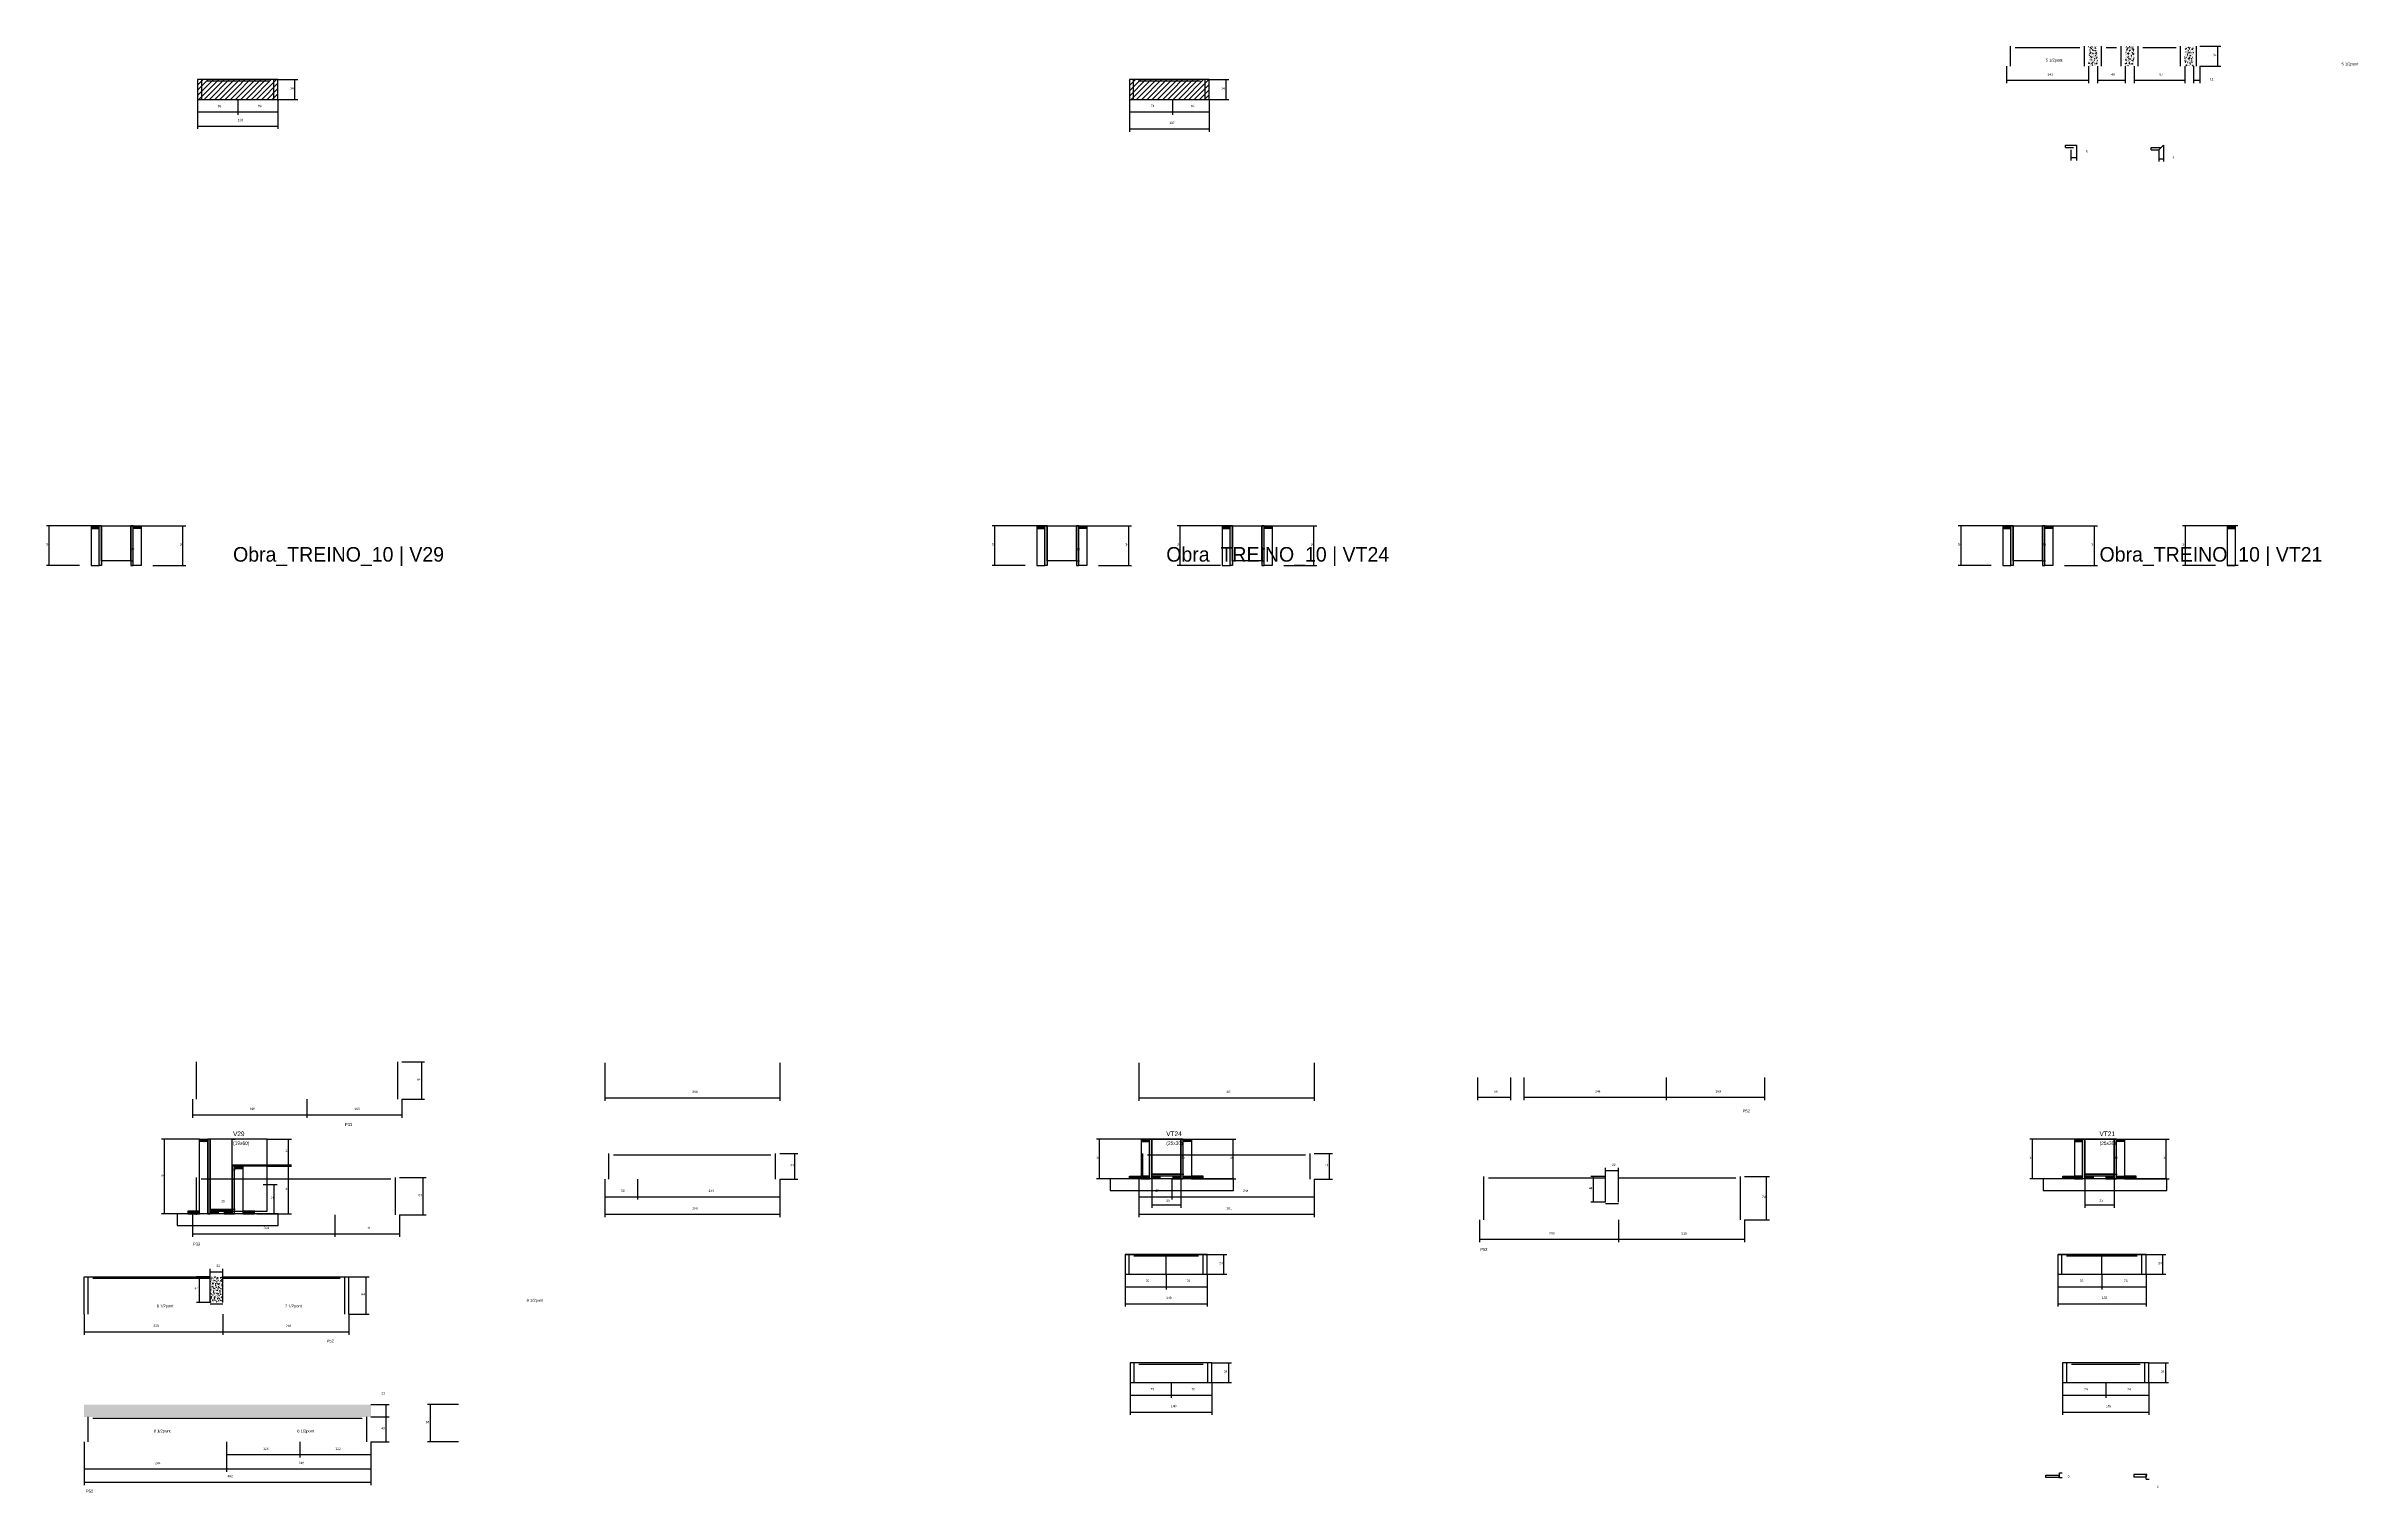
# Model space of a CAD drawing. Header units: metres. Extents: x -2848 to 22762, y -45195 to 1016.
# Drawn here: x 10880 to 14843, y -22606 to -20126 of the extents above; entities that cross this region are included whole.
import ezdxf

# ---------------------------------------------------------------- set-up
doc = ezdxf.new("R2010")
doc.units = ezdxf.units.M
for name, color, linetype in [('CONCRETO', 251, 'Continuous'), ('COTA', 4, 'Continuous'), ('Cota Seção (2x)', 4, 'Continuous'), ('Hachura', 253, 'Continuous'), ('LABEL_ID', 3, 'Continuous'), ('Madeira', 126, 'Continuous'), ('NOMENCLATURA', 7, 'Continuous'), ('Painéis', 200, 'Continuous'), ('SARR_2.2x7', 40, 'Continuous'), ('SARR_EDITAR', 141, 'Continuous'), ('Texto Seção', 7, 'Continuous')]:
    doc.layers.add(name, color=color, linetype=linetype)

msp = doc.modelspace()

# ---------------------------------------------------------------- hatches: boundary and pattern name
at = {"layer": 'COTA'}
h = msp.add_hatch(dxfattribs=at)
h.set_pattern_fill('AR-CONC', scale=0.03)
h.paths.add_polyline_path([(14381.3, -20160.3), (14396.3, -20160.3), (14396.3, -20126.3), (14381.3, -20126.3)])
h = msp.add_hatch(dxfattribs=at)
h.set_pattern_fill('AR-CONC', scale=0.03)
h.paths.add_polyline_path([(14459.1, -20126.3), (14444.1, -20126.3), (14444.1, -20160.3), (14459.1, -20160.3)])
h = msp.add_hatch(dxfattribs=at)
h.set_pattern_fill('AR-CONC', scale=0.03)
h.paths.add_polyline_path([(14546.1, -20126.3), (14561.1, -20126.3), (14561.1, -20160.3), (14546.1, -20160.3)])
h = msp.add_hatch(dxfattribs=at)
h.set_pattern_fill('AR-CONC', scale=0.03)
h.paths.add_polyline_path([(11160.5, -22280.2), (11182.5, -22280.2), (11182.5, -22236.2), (11160.5, -22236.2)])
h = msp.add_hatch(dxfattribs=at)
h.set_pattern_fill('AR-CONC', scale=0.03)
h.paths.add_polyline_path([(10944.5, -22455.3), (10944.5, -22476.5), (11436.5, -22476.5), (11436.5, -22455.3)])
at = {"layer": 'Hachura'}
h = msp.add_hatch(dxfattribs=at)
h.set_pattern_fill('ANSI31', scale=2)
h.paths.add_polyline_path([(11139.3, -20183.5), (11139.3, -20217.5), (11208.1, -20217.5), (11208.1, -20183.5)])
h = msp.add_hatch(dxfattribs=at)
h.set_pattern_fill('ANSI31', scale=2)
h.paths.add_polyline_path([(11208.1, -20183.5), (11208.1, -20217.5), (11276.9, -20217.5), (11276.9, -20183.5)])
h = msp.add_hatch(dxfattribs=at)
h.set_pattern_fill('ANSI31', scale=2)
h.paths.add_polyline_path([(12736.7, -20183.5), (12736.7, -20217.5), (12810.6, -20217.5), (12810.6, -20183.5)])
h = msp.add_hatch(dxfattribs=at)
h.set_pattern_fill('ANSI31', scale=2)
h.paths.add_polyline_path([(12810.6, -20183.5), (12810.6, -20217.5), (12873.5, -20217.5), (12873.5, -20183.5)])
h = msp.add_hatch(dxfattribs=at)
h.set_pattern_fill('ANSI31', scale=0.5)
h.paths.add_polyline_path([(10970.6, -20952.9), (10970.6, -20948.5), (10970.6, -20948.5), (10956.6, -20948.5), (10956.6, -20948.5), (10956.6, -20952.9), (10956.6, -20952.9), (10970.6, -20952.9)])
h = msp.add_hatch(color=8, dxfattribs=at)
h.dxf.hatch_style = 1
h.paths.add_polyline_path([(10970.6, -20948.5), (10974.6, -20948.5), (10974.6, -20948.5), (10974.6, -21016.5), (10974.6, -21016.5), (10970.6, -21016.5), (10970.6, -21016.5), (10970.6, -20948.5)])
h = msp.add_hatch(color=8, dxfattribs=at)
h.dxf.hatch_style = 1
h.paths.add_polyline_path([(11028.6, -20948.5), (11024.6, -20948.5), (11024.6, -20948.5), (11024.6, -21016.5), (11024.6, -21016.5), (11028.6, -21016.5), (11028.6, -21016.5), (11028.6, -20948.5)])
h = msp.add_hatch(dxfattribs=at)
h.set_pattern_fill('ANSI31', scale=0.5)
h.paths.add_polyline_path([(11028.6, -20952.9), (11028.6, -20948.5), (11028.6, -20948.5), (11042.6, -20948.5), (11042.6, -20948.5), (11042.6, -20952.9), (11042.6, -20952.9), (11028.6, -20952.9)])
h = msp.add_hatch(dxfattribs=at)
h.set_pattern_fill('ANSI31', scale=0.5)
h.paths.add_polyline_path([(12592, -20952.9), (12592, -20948.5), (12592, -20948.5), (12578, -20948.5), (12578, -20948.5), (12578, -20952.9), (12578, -20952.9), (12592, -20952.9)])
h = msp.add_hatch(color=8, dxfattribs=at)
h.dxf.hatch_style = 1
h.paths.add_polyline_path([(12592, -20948.5), (12596, -20948.5), (12596, -20948.5), (12596, -21016.5), (12596, -21016.5), (12592, -21016.5), (12592, -21016.5), (12592, -20948.5)])
h = msp.add_hatch(color=8, dxfattribs=at)
h.dxf.hatch_style = 1
h.paths.add_polyline_path([(12650, -20948.5), (12646, -20948.5), (12646, -20948.5), (12646, -21016.5), (12646, -21016.5), (12650, -21016.5), (12650, -21016.5), (12650, -20948.5)])
h = msp.add_hatch(dxfattribs=at)
h.set_pattern_fill('ANSI31', scale=0.5)
h.paths.add_polyline_path([(12650, -20952.9), (12650, -20948.5), (12650, -20948.5), (12664, -20948.5), (12664, -20948.5), (12664, -20952.9), (12664, -20952.9), (12650, -20952.9)])
h = msp.add_hatch(dxfattribs=at)
h.set_pattern_fill('ANSI31', scale=0.5)
h.paths.add_polyline_path([(12909.6, -20952.9), (12909.6, -20948.5), (12909.6, -20948.5), (12895.6, -20948.5), (12895.6, -20948.5), (12895.6, -20952.9), (12895.6, -20952.9), (12909.6, -20952.9)])
h = msp.add_hatch(color=8, dxfattribs=at)
h.dxf.hatch_style = 1
h.paths.add_polyline_path([(12909.6, -20948.5), (12913.6, -20948.5), (12913.6, -20948.5), (12913.6, -21016.5), (12913.6, -21016.5), (12909.6, -21016.5), (12909.6, -21016.5), (12909.6, -20948.5)])
h = msp.add_hatch(color=8, dxfattribs=at)
h.dxf.hatch_style = 1
h.paths.add_polyline_path([(12967.6, -20948.5), (12963.6, -20948.5), (12963.6, -20948.5), (12963.6, -21016.5), (12963.6, -21016.5), (12967.6, -21016.5), (12967.6, -21016.5), (12967.6, -20948.5)])
h = msp.add_hatch(dxfattribs=at)
h.set_pattern_fill('ANSI31', scale=0.5)
h.paths.add_polyline_path([(12967.6, -20952.9), (12967.6, -20948.5), (12967.6, -20948.5), (12981.6, -20948.5), (12981.6, -20948.5), (12981.6, -20952.9), (12981.6, -20952.9), (12967.6, -20952.9)])
h = msp.add_hatch(dxfattribs=at)
h.set_pattern_fill('ANSI31', scale=0.5)
h.paths.add_polyline_path([(14248.1, -20952.9), (14248.1, -20948.5), (14248.1, -20948.5), (14234.1, -20948.5), (14234.1, -20948.5), (14234.1, -20952.9), (14234.1, -20952.9), (14248.1, -20952.9)])
h = msp.add_hatch(color=8, dxfattribs=at)
h.dxf.hatch_style = 1
h.paths.add_polyline_path([(14248.1, -20948.5), (14252.1, -20948.5), (14252.1, -20948.5), (14252.1, -21016.5), (14252.1, -21016.5), (14248.1, -21016.5), (14248.1, -21016.5), (14248.1, -20948.5)])
h = msp.add_hatch(color=8, dxfattribs=at)
h.dxf.hatch_style = 1
h.paths.add_polyline_path([(14306.1, -20948.5), (14302.1, -20948.5), (14302.1, -20948.5), (14302.1, -21016.5), (14302.1, -21016.5), (14306.1, -21016.5), (14306.1, -21016.5), (14306.1, -20948.5)])
h = msp.add_hatch(dxfattribs=at)
h.set_pattern_fill('ANSI31', scale=0.5)
h.paths.add_polyline_path([(14306.1, -20952.9), (14306.1, -20948.5), (14306.1, -20948.5), (14320.1, -20948.5), (14320.1, -20948.5), (14320.1, -20952.9), (14320.1, -20952.9), (14306.1, -20952.9)])
h = msp.add_hatch(dxfattribs=at)
h.set_pattern_fill('ANSI31', scale=0.5)
h.paths.add_polyline_path([(14633.1, -20952.9), (14633.1, -20948.5), (14633.1, -20948.5), (14619.1, -20948.5), (14619.1, -20948.5), (14619.1, -20952.9), (14619.1, -20952.9), (14633.1, -20952.9)])
h = msp.add_hatch(dxfattribs=at)
h.set_pattern_fill('ANSI31', scale=0.5)
h.paths.add_polyline_path([(11142.5, -22004.4), (11142.5, -22000), (11142.5, -22000), (11156.5, -22000), (11156.5, -22000), (11156.5, -22004.4), (11156.5, -22004.4), (11142.5, -22004.4)])
h = msp.add_hatch(color=8, dxfattribs=at)
h.dxf.hatch_style = 1
h.paths.add_polyline_path([(11160.5, -22000), (11156.5, -22000), (11156.5, -22000), (11156.5, -22128), (11156.5, -22128), (11160.5, -22128), (11160.5, -22128), (11160.5, -22000)])
h = msp.add_hatch(dxfattribs=at)
h.set_pattern_fill('ANSI31', scale=0.5)
h.paths.add_polyline_path([(12771, -22004.4), (12771, -22000), (12771, -22000), (12757, -22000), (12757, -22000), (12757, -22004.4), (12757, -22004.4), (12771, -22004.4)])
h = msp.add_hatch(color=8, dxfattribs=at)
h.dxf.hatch_style = 1
h.paths.add_polyline_path([(12771, -22000), (12775, -22000), (12775, -22000), (12775, -22068), (12775, -22068), (12771, -22068), (12771, -22068), (12771, -22000)])
h = msp.add_hatch(color=8, dxfattribs=at)
h.dxf.hatch_style = 1
h.paths.add_polyline_path([(12829, -22000), (12825, -22000), (12825, -22000), (12825, -22068), (12825, -22068), (12829, -22068), (12829, -22068), (12829, -22000)])
h = msp.add_hatch(dxfattribs=at)
h.set_pattern_fill('ANSI31', scale=0.5)
h.paths.add_polyline_path([(12829, -22004.4), (12829, -22000), (12829, -22000), (12843, -22000), (12843, -22000), (12843, -22004.4), (12843, -22004.4), (12829, -22004.4)])
h = msp.add_hatch(dxfattribs=at)
h.set_pattern_fill('ANSI31', scale=0.5)
h.paths.add_polyline_path([(14371, -22004.4), (14371, -22000), (14371, -22000), (14357, -22000), (14357, -22000), (14357, -22004.4), (14357, -22004.4), (14371, -22004.4)])
h = msp.add_hatch(color=8, dxfattribs=at)
h.dxf.hatch_style = 1
h.paths.add_polyline_path([(14371, -22000), (14375, -22000), (14375, -22000), (14375, -22068), (14375, -22068), (14371, -22068), (14371, -22068), (14371, -22000)])
h = msp.add_hatch(color=8, dxfattribs=at)
h.dxf.hatch_style = 1
h.paths.add_polyline_path([(14429, -22000), (14425, -22000), (14425, -22000), (14425, -22068), (14425, -22068), (14429, -22068), (14429, -22068), (14429, -22000)])
h = msp.add_hatch(dxfattribs=at)
h.set_pattern_fill('ANSI31', scale=0.5)
h.paths.add_polyline_path([(14429, -22004.4), (14429, -22000), (14429, -22000), (14443, -22000), (14443, -22000), (14443, -22004.4), (14443, -22004.4), (14429, -22004.4)])
h = msp.add_hatch(color=8, dxfattribs=at)
h.dxf.hatch_style = 1
h.paths.add_polyline_path([(11198.5, -22046.4), (11198.5, -22044), (11198.5, -22044), (11258.5, -22044), (11258.5, -22044), (11258.5, -22046.4), (11258.5, -22046.4), (11198.5, -22046.4)])
h = msp.add_hatch(color=8, dxfattribs=at)
h.dxf.hatch_style = 1
h.paths.add_polyline_path([(11202.5, -22046.4), (11198.5, -22046.4), (11198.5, -22046.4), (11198.5, -22128), (11198.5, -22128), (11202.5, -22128), (11202.5, -22128), (11202.5, -22046.4)])
h = msp.add_hatch(dxfattribs=at)
h.set_pattern_fill('ANSI31', scale=0.5)
h.paths.add_polyline_path([(11202.5, -22050.8), (11202.5, -22046.4), (11202.5, -22046.4), (11216.5, -22046.4), (11216.5, -22046.4), (11216.5, -22050.8), (11216.5, -22050.8), (11202.5, -22050.8)])
h = msp.add_hatch(dxfattribs=at)
h.set_pattern_fill('ANSI31', scale=0.5)
h.paths.add_polyline_path([(12737, -22068), (12737, -22063.6), (12737, -22063.6), (12757, -22063.6), (12757, -22063.6), (12757, -22068), (12757, -22068), (12737, -22068)])
h = msp.add_hatch(dxfattribs=at)
h.set_pattern_fill('ANSI31', scale=0.5)
h.paths.add_polyline_path([(12771, -22068), (12771, -22063.6), (12771, -22063.6), (12757, -22063.6), (12757, -22063.6), (12757, -22068), (12757, -22068), (12771, -22068)])
h = msp.add_hatch(color=8, dxfattribs=at)
h.dxf.hatch_style = 1
h.paths.add_polyline_path([(12775, -22063.6), (12775, -22060), (12775, -22060), (12825, -22060), (12825, -22060), (12825, -22063.6), (12825, -22063.6), (12775, -22063.6)])
h = msp.add_hatch(dxfattribs=at)
h.set_pattern_fill('ANSI31', scale=0.5)
h.paths.add_polyline_path([(12775, -22068), (12775, -22063.6), (12775, -22063.6), (12789, -22063.6), (12789, -22063.6), (12789, -22068), (12789, -22068), (12775, -22068)])
h = msp.add_hatch(dxfattribs=at)
h.set_pattern_fill('ANSI31', scale=0.5)
h.paths.add_polyline_path([(12825, -22068), (12825, -22063.6), (12825, -22063.6), (12811, -22063.6), (12811, -22063.6), (12811, -22068), (12811, -22068), (12825, -22068)])
h = msp.add_hatch(dxfattribs=at)
h.set_pattern_fill('ANSI31', scale=0.5)
h.paths.add_polyline_path([(12829, -22068), (12829, -22063.6), (12829, -22063.6), (12843, -22063.6), (12843, -22063.6), (12843, -22068), (12843, -22068), (12829, -22068)])
h = msp.add_hatch(dxfattribs=at)
h.set_pattern_fill('ANSI31', scale=0.5)
h.paths.add_polyline_path([(12863, -22068), (12863, -22063.6), (12863, -22063.6), (12843, -22063.6), (12843, -22063.6), (12843, -22068), (12843, -22068), (12863, -22068)])
h = msp.add_hatch(dxfattribs=at)
h.set_pattern_fill('ANSI31', scale=0.5)
h.paths.add_polyline_path([(14337, -22068), (14337, -22063.6), (14337, -22063.6), (14357, -22063.6), (14357, -22063.6), (14357, -22068), (14357, -22068), (14337, -22068)])
h = msp.add_hatch(dxfattribs=at)
h.set_pattern_fill('ANSI31', scale=0.5)
h.paths.add_polyline_path([(14371, -22068), (14371, -22063.6), (14371, -22063.6), (14357, -22063.6), (14357, -22063.6), (14357, -22068), (14357, -22068), (14371, -22068)])
h = msp.add_hatch(color=8, dxfattribs=at)
h.dxf.hatch_style = 1
h.paths.add_polyline_path([(14375, -22063.6), (14375, -22060), (14375, -22060), (14425, -22060), (14425, -22060), (14425, -22063.6), (14425, -22063.6), (14375, -22063.6)])
h = msp.add_hatch(dxfattribs=at)
h.set_pattern_fill('ANSI31', scale=0.5)
h.paths.add_polyline_path([(14375, -22068), (14375, -22063.6), (14375, -22063.6), (14389, -22063.6), (14389, -22063.6), (14389, -22068), (14389, -22068), (14375, -22068)])
h = msp.add_hatch(dxfattribs=at)
h.set_pattern_fill('ANSI31', scale=0.5)
h.paths.add_polyline_path([(14425, -22068), (14425, -22063.6), (14425, -22063.6), (14411, -22063.6), (14411, -22063.6), (14411, -22068), (14411, -22068), (14425, -22068)])
h = msp.add_hatch(dxfattribs=at)
h.set_pattern_fill('ANSI31', scale=0.5)
h.paths.add_polyline_path([(14429, -22068), (14429, -22063.6), (14429, -22063.6), (14443, -22063.6), (14443, -22063.6), (14443, -22068), (14443, -22068), (14429, -22068)])
h = msp.add_hatch(dxfattribs=at)
h.set_pattern_fill('ANSI31', scale=0.5)
h.paths.add_polyline_path([(14463, -22068), (14463, -22063.6), (14463, -22063.6), (14443, -22063.6), (14443, -22063.6), (14443, -22068), (14443, -22068), (14463, -22068)])
h = msp.add_hatch(dxfattribs=at)
h.set_pattern_fill('ANSI31', scale=0.5)
h.paths.add_polyline_path([(11142.5, -22128), (11142.5, -22123.6), (11142.5, -22123.6), (11122.5, -22123.6), (11122.5, -22123.6), (11122.5, -22128), (11122.5, -22128), (11142.5, -22128)])
h = msp.add_hatch(color=8, dxfattribs=at)
h.dxf.hatch_style = 1
h.paths.add_polyline_path([(11160.5, -22123.6), (11160.5, -22120), (11160.5, -22120), (11198.5, -22120), (11198.5, -22120), (11198.5, -22123.6), (11198.5, -22123.6), (11160.5, -22123.6)])
h = msp.add_hatch(dxfattribs=at)
h.set_pattern_fill('ANSI31', scale=0.5)
h.paths.add_polyline_path([(11160.5, -22128), (11160.5, -22123.6), (11160.5, -22123.6), (11174.5, -22123.6), (11174.5, -22123.6), (11174.5, -22128), (11174.5, -22128), (11160.5, -22128)])
h = msp.add_hatch(dxfattribs=at)
h.set_pattern_fill('ANSI31', scale=0.5)
h.paths.add_polyline_path([(11198.5, -22128), (11198.5, -22123.6), (11198.5, -22123.6), (11184.5, -22123.6), (11184.5, -22123.6), (11184.5, -22128), (11184.5, -22128), (11198.5, -22128)])
h = msp.add_hatch(dxfattribs=at)
h.set_pattern_fill('ANSI31', scale=0.5)
h.paths.add_polyline_path([(11236.5, -22128), (11236.5, -22123.6), (11236.5, -22123.6), (11216.5, -22123.6), (11216.5, -22123.6), (11216.5, -22128), (11216.5, -22128), (11236.5, -22128)])

# ---------------------------------------------------------------- linework, layer by layer
at = {"layer": 'CONCRETO'}
for points in [[(10974.6, -20948.5), (10974.6, -20948.5), (10974.6, -20948.5), (10974.6, -20948.5), (11024.6, -20948.5), (11024.6, -20948.5), (11024.6, -20948.5), (11024.6, -21008.5), (10974.6, -21008.5), (10974.6, -20948.5)], [(12596, -20948.5), (12596, -20948.5), (12596, -20948.5), (12596, -20948.5), (12646, -20948.5), (12646, -20948.5), (12646, -20948.5), (12646, -21008.5), (12596, -21008.5), (12596, -20948.5)], [(12913.6, -20948.5), (12913.6, -20948.5), (12913.6, -20948.5), (12913.6, -20948.5), (12963.6, -20948.5), (12963.6, -20948.5), (12963.6, -20948.5), (12963.6, -21008.5), (12913.6, -21008.5), (12913.6, -20948.5)], [(14252.1, -20948.5), (14252.1, -20948.5), (14252.1, -20948.5), (14252.1, -20948.5), (14302.1, -20948.5), (14302.1, -20948.5), (14302.1, -20948.5), (14302.1, -21008.5), (14252.1, -21008.5), (14252.1, -20948.5)], [(11198.5, -22044), (11258.5, -22044), (11258.5, -22000), (11198.5, -22000), (11198.5, -22000), (11160.5, -22000), (11160.5, -22123.6), (11160.5, -22123.6), (11160.5, -22120), (11198.5, -22120)], [(11160.5, -22123.6), (11258.5, -22123.6), (11258.5, -22000), (11160.5, -22000)], [(12775, -22000), (12775, -22000), (12775, -22000), (12775, -22000), (12825, -22000), (12825, -22000), (12825, -22000), (12825, -22060), (12775, -22060), (12775, -22000)], [(12775, -22060), (12825, -22060), (12825, -22000), (12775, -22000)], [(14375, -22000), (14375, -22000), (14375, -22000), (14375, -22000), (14425, -22000), (14425, -22000), (14425, -22000), (14425, -22060), (14375, -22060), (14375, -22000)], [(14375, -22060), (14425, -22060), (14425, -22000), (14375, -22000)]]:
    msp.add_lwpolyline(points, close=True, dxfattribs=at)
at = {"layer": 'COTA'}
for p, q in [((14571.7, -20126.3), (14607.7, -20126.3)), ((14602.7, -20160.3), (14602.7, -20126.3)), ((14240.3, -20160.3), (14240.3, -20189.7)), ((14381.3, -20160.3), (14381.3, -20189.7)), ((14396.3, -20160.3), (14396.3, -20189.7)), ((14444.1, -20160.3), (14444.1, -20189.7)), ((14459.1, -20160.3), (14459.1, -20189.7)), ((14546.1, -20160.3), (14546.1, -20189.7)), ((14561.1, -20160.3), (14561.1, -20189.7)), ((14571.7, -20160.3), (14571.7, -20189.7)), ((14571.7, -20160.3), (14607.7, -20160.3)), ((11276.9, -20183.5), (11310.9, -20183.5)), ((11305.9, -20217.5), (11305.9, -20183.5)), ((12873.5, -20183.5), (12907.4, -20183.5)), ((12902.4, -20217.5), (12902.4, -20183.5)), ((14240.3, -20184.7), (14381.3, -20184.7)), ((14396.3, -20184.7), (14444.1, -20184.7)), ((14459.1, -20184.7), (14546.1, -20184.7)), ((14561.1, -20184.7), (14571.7, -20184.7)), ((11139.3, -20217.5), (11139.3, -20268.1)), ((11139.3, -20217.5), (11139.3, -20243.9)), ((11139.3, -20238.9), (11208.1, -20238.9)), ((11208.1, -20217.5), (11208.1, -20243.9)), ((11208.1, -20217.5), (11208.1, -20243.9)), ((11208.1, -20238.9), (11276.9, -20238.9)), ((11276.9, -20217.5), (11310.9, -20217.5)), ((11276.9, -20217.5), (11276.9, -20268.1)), ((11276.9, -20217.5), (11276.9, -20243.9)), ((12736.7, -20217.5), (12736.7, -20273)), ((12736.7, -20217.5), (12736.7, -20243.9)), ((12736.7, -20238.9), (12810.6, -20238.9)), ((12810.6, -20217.5), (12810.6, -20243.9)), ((12810.6, -20217.5), (12810.6, -20243.9)), ((12810.6, -20238.9), (12873.5, -20238.9)), ((12873.5, -20217.5), (12907.4, -20217.5)), ((12873.5, -20217.5), (12873.5, -20273)), ((12873.5, -20217.5), (12873.5, -20243.9)), ((11139.3, -20263.1), (11276.9, -20263.1)), ((12736.7, -20268), (12873.5, -20268)), ((14350.8, -20304.2), (14350.8, -20322.1)), ((14350.8, -20317.1), (14360.3, -20317.1)), ((14360.3, -20296.2), (14360.3, -20322.1)), ((14501.5, -20304.2), (14501.5, -20324.1)), ((14501.5, -20319.1), (14509.5, -20319.1)), ((14509.5, -20296.2), (14509.5, -20324.1)), ((10974.6, -20948.5), (10880, -20948.5)), ((10885, -21016.5), (10885, -20948.5)), ((11042.6, -20948.5), (11119.1, -20948.5)), ((11114.1, -21016.5), (11114.1, -20948.5)), ((12596, -20948.5), (12501.3, -20948.5)), ((12506.3, -21016.5), (12506.3, -20948.5)), ((12664, -20948.5), (12740.5, -20948.5)), ((12735.5, -21016.5), (12735.5, -20948.5)), ((12913.6, -20948.5), (12818.9, -20948.5)), ((12823.9, -21016.5), (12823.9, -20948.5)), ((12981.6, -20948.5), (13058.1, -20948.5)), ((13053.1, -21016.5), (13053.1, -20948.5)), ((14252.1, -20948.5), (14157.5, -20948.5)), ((14162.5, -21016.5), (14162.5, -20948.5)), ((14320.1, -20948.5), (14396.6, -20948.5)), ((14391.6, -21016.5), (14391.6, -20948.5)), ((14637.1, -20948.5), (14542.4, -20948.5)), ((14547.4, -21016.5), (14547.4, -20948.5)), ((10936.6, -21016.5), (10880, -21016.5)), ((11062.6, -21016.5), (11119.1, -21016.5)), ((12558, -21016.5), (12501.3, -21016.5)), ((12684, -21016.5), (12740.5, -21016.5)), ((12875.6, -21016.5), (12818.9, -21016.5)), ((13001.6, -21016.5), (13058.1, -21016.5)), ((14214.1, -21016.5), (14157.5, -21016.5)), ((14340.1, -21016.5), (14396.6, -21016.5)), ((14599.1, -21016.5), (14542.4, -21016.5)), ((11489.4, -21867.7), (11528.4, -21867.7)), ((11523.4, -21931.7), (11523.4, -21867.7)), ((11837.2, -21869.2), (11837.2, -21934.4)), ((12137.2, -21869.2), (12137.2, -21934.4)), ((12752.7, -21869.2), (12752.7, -21934.4)), ((13053.7, -21869.2), (13053.7, -21934.4)), ((11130.4, -21931.7), (11130.4, -21963.6)), ((11326.4, -21931.7), (11326.4, -21963.6)), ((11326.4, -21931.7), (11326.4, -21963.6)), ((11489.4, -21931.7), (11489.4, -21963.6)), ((11489.4, -21931.7), (11528.4, -21931.7)), ((11837.2, -21929.4), (12137.2, -21929.4)), ((12752.7, -21929.4), (13053.7, -21929.4)), ((11130.4, -21958.6), (11326.4, -21958.6)), ((11326.4, -21958.6), (11489.4, -21958.6)), ((11142.5, -22000), (11077.5, -22000)), ((11082.5, -22128), (11082.5, -22000)), ((11258.5, -22000), (11300.2, -22000)), ((11295.2, -22044), (11295.2, -22000)), ((12137.2, -22024.8), (12168.4, -22024.8)), ((12163.4, -22068.8), (12163.4, -22024.8)), ((12775, -22000), (12680.3, -22000)), ((12685.3, -22068), (12685.3, -22000)), ((12843, -22000), (12919.5, -22000)), ((12914.5, -22068), (12914.5, -22000)), ((13053.7, -22024.8), (13084.8, -22024.8)), ((13079.8, -22068.8), (13079.8, -22024.8)), ((14375, -22000), (14280.3, -22000)), ((14285.3, -22068), (14285.3, -22000)), ((14443, -22000), (14519.5, -22000)), ((14514.5, -22068), (14514.5, -22000)), ((11258.5, -22044), (11300.2, -22044)), ((11258.5, -22046.4), (11300.2, -22046.4)), ((11295.2, -22128), (11295.2, -22046.4)), ((11485.4, -22066.1), (11531, -22066.1)), ((11526, -22130.1), (11526, -22066.1)), ((11837.2, -22068.8), (11837.2, -22134)), ((11837.2, -22068.8), (11837.2, -22103.9)), ((11893.2, -22068.8), (11893.2, -22103.9)), ((11893.2, -22068.8), (11893.2, -22103.9)), ((12137.2, -22068.8), (12137.2, -22134)), ((12137.2, -22068.8), (12137.2, -22103.9)), ((12137.2, -22068.8), (12168.4, -22068.8)), ((12737, -22068), (12680.3, -22068)), ((12752.7, -22068.8), (12752.7, -22134)), ((12752.7, -22068.8), (12752.7, -22103.9)), ((12775, -22063.6), (12775, -22117.7)), ((12809.7, -22068.8), (12809.7, -22103.9)), ((12809.7, -22068.8), (12809.7, -22103.9)), ((12825, -22063.6), (12825, -22117.7)), ((12863, -22068), (12919.5, -22068)), ((13053.7, -22068.8), (13053.7, -22134)), ((13053.7, -22068.8), (13053.7, -22103.9)), ((13053.7, -22068.8), (13084.8, -22068.8)), ((14337, -22068), (14280.3, -22068)), ((14375, -22063.6), (14375, -22117.7)), ((14425, -22063.6), (14425, -22117.7)), ((14463, -22068), (14519.5, -22068)), ((11251.8, -22078.1), (11275.4, -22078.1)), ((11270.4, -22128), (11270.4, -22078.1)), ((11837.2, -22098.9), (11893.2, -22098.9)), ((11893.2, -22098.9), (12137.2, -22098.9)), ((12752.7, -22098.9), (12809.7, -22098.9)), ((12775, -22112.7), (12825, -22112.7)), ((12809.7, -22098.9), (13053.7, -22098.9)), ((14375, -22112.7), (14425, -22112.7)), ((11142.5, -22128), (11077.5, -22128)), ((11130.4, -22130.1), (11130.4, -22167.5)), ((11240.9, -22128), (11300.2, -22128)), ((11251.8, -22128), (11275.4, -22128)), ((11374.4, -22130.1), (11374.4, -22167.5)), ((11374.4, -22130.1), (11374.4, -22167.5)), ((11485.4, -22130.1), (11485.4, -22167.5)), ((11485.4, -22130.1), (11531, -22130.1)), ((11837.2, -22129), (12137.2, -22129)), ((12752.7, -22129), (13053.7, -22129)), ((11130.4, -22162.5), (11374.4, -22162.5)), ((11374.4, -22162.5), (11485.4, -22162.5)), ((12870, -22197.8), (12903.9, -22197.8)), ((12870, -22231.8), (12903.9, -22231.8)), ((12898.9, -22231.8), (12898.9, -22197.8)), ((14479.8, -22197.8), (14513.7, -22197.8)), ((14479.8, -22231.8), (14513.7, -22231.8)), ((14508.7, -22231.8), (14508.7, -22197.8)), ((12878, -22383.5), (12912, -22383.5)), ((12907, -22417.5), (12907, -22383.5)), ((14484.5, -22383.5), (14518.4, -22383.5)), ((14513.4, -22417.5), (14513.4, -22383.5)), ((12878, -22417.5), (12912, -22417.5)), ((14484.5, -22417.5), (14518.4, -22417.5)), ((11188.5, -22519.3), (11188.5, -22546)), ((11188.5, -22541), (11314.5, -22541)), ((11314.5, -22519.3), (11314.5, -22546)), ((11314.5, -22519.3), (11314.5, -22546)), ((11314.5, -22541), (11436.5, -22541)), ((11436.5, -22519.3), (11436.5, -22546))]:
    msp.add_line(p, q, dxfattribs=at)
at = {"layer": 'Cota Seção (2x)'}
for p, q in [((11024.6, -21008.5), (11024.6, -20948.5)), ((11024.6, -20948.5), (11029.6, -20948.5)), ((12646, -21008.5), (12646, -20948.5)), ((12646, -20948.5), (12651, -20948.5)), ((12963.6, -21008.5), (12963.6, -20948.5)), ((12963.6, -20948.5), (12968.6, -20948.5)), ((14302.1, -21008.5), (14302.1, -20948.5)), ((14302.1, -20948.5), (14307.1, -20948.5)), ((11024.6, -21008.5), (11029.6, -21008.5)), ((12646, -21008.5), (12651, -21008.5)), ((12963.6, -21008.5), (12968.6, -21008.5)), ((14302.1, -21008.5), (14307.1, -21008.5)), ((13333.7, -21894.4), (13333.7, -21933.4)), ((13390.2, -21894.4), (13390.2, -21933.4)), ((13413.2, -21894.4), (13413.2, -21933.4)), ((13657.2, -21894.4), (13657.2, -21933.4)), ((13657.2, -21894.4), (13657.2, -21933.4)), ((13825.7, -21894.4), (13825.7, -21933.4)), ((13333.7, -21928.4), (13390.2, -21928.4)), ((13413.2, -21928.4), (13657.2, -21928.4)), ((13657.2, -21928.4), (13825.7, -21928.4)), ((11198.5, -22120), (11198.5, -22000)), ((11198.5, -22000), (11203.5, -22000)), ((12825, -22060), (12825, -22000)), ((12825, -22000), (12830, -22000)), ((14425, -22060), (14425, -22000)), ((14425, -22000), (14430, -22000)), ((12825, -22060), (12830, -22060)), ((13553.2, -22064.3), (13527.6, -22064.3)), ((13532.6, -22108.3), (13532.6, -22064.3)), ((13553.2, -22108.3), (13553.2, -22049.2)), ((13553.2, -22054.2), (13575.2, -22054.2)), ((13575.2, -22108.3), (13575.2, -22049.2)), ((13791.2, -22064.3), (13834.3, -22064.3)), ((13829.3, -22138.3), (13829.3, -22064.3)), ((14425, -22060), (14430, -22060)), ((13553.2, -22108.3), (13527.6, -22108.3)), ((11160.5, -22128), (11160.5, -22115)), ((11160.5, -22120), (11198.5, -22120)), ((11198.5, -22128), (11198.5, -22115)), ((11198.5, -22120), (11203.5, -22120)), ((13337.2, -22138.3), (13337.2, -22176.9)), ((13575.2, -22138.3), (13575.2, -22176.9)), ((13575.2, -22138.3), (13575.2, -22176.9)), ((13791.2, -22138.3), (13834.3, -22138.3)), ((13791.2, -22138.3), (13791.2, -22176.9)), ((13337.2, -22171.9), (13575.2, -22171.9)), ((13575.2, -22171.9), (13791.2, -22171.9)), ((11160.5, -22236.2), (11160.5, -22222.4)), ((11160.5, -22227.4), (11182.5, -22227.4)), ((11182.5, -22236.2), (11182.5, -22222.4)), ((12729.6, -22231.8), (12729.6, -22287.3)), ((12729.6, -22231.8), (12729.6, -22258.2)), ((12799.8, -22231.8), (12799.8, -22258.2)), ((12799.8, -22231.8), (12799.8, -22258.2)), ((12870, -22231.8), (12870, -22287.3)), ((12870, -22231.8), (12870, -22258.2)), ((14328.3, -22231.8), (14328.3, -22287.3)), ((14328.3, -22231.8), (14328.3, -22258.2)), ((14404, -22231.8), (14404, -22258.2)), ((14404, -22231.8), (14404, -22258.2)), ((14479.8, -22231.8), (14479.8, -22287.3)), ((14479.8, -22231.8), (14479.8, -22258.2)), ((11160.5, -22236.2), (11137.2, -22236.2)), ((11142.2, -22280.2), (11142.2, -22236.2)), ((11398.5, -22236.2), (11433.2, -22236.2)), ((11428.2, -22300.2), (11428.2, -22236.2)), ((12729.6, -22253.2), (12799.8, -22253.2)), ((12799.8, -22253.2), (12870, -22253.2)), ((14328.3, -22253.2), (14404, -22253.2)), ((14404, -22253.2), (14479.8, -22253.2)), ((10944.5, -22300.2), (10944.5, -22335.5)), ((11160.5, -22280.2), (11137.2, -22280.2)), ((11182.5, -22300.2), (11182.5, -22335.5)), ((11182.5, -22300.2), (11182.5, -22335.5)), ((11398.5, -22300.2), (11398.5, -22335.5)), ((11398.5, -22300.2), (11433.2, -22300.2)), ((12729.6, -22282.3), (12870, -22282.3)), ((14328.3, -22282.3), (14479.8, -22282.3)), ((10944.5, -22330.5), (11182.5, -22330.5)), ((11182.5, -22330.5), (11398.5, -22330.5)), ((12738.1, -22417.5), (12738.1, -22473)), ((12738.1, -22417.5), (12738.1, -22443.9)), ((12808.1, -22417.5), (12808.1, -22443.9)), ((12808.1, -22417.5), (12808.1, -22443.9)), ((12878, -22417.5), (12878, -22473)), ((12878, -22417.5), (12878, -22443.9)), ((14336.7, -22417.5), (14336.7, -22473)), ((14336.7, -22417.5), (14336.7, -22443.9)), ((14410.6, -22417.5), (14410.6, -22443.9)), ((14410.6, -22417.5), (14410.6, -22443.9)), ((14484.5, -22417.5), (14484.5, -22473)), ((14484.5, -22417.5), (14484.5, -22443.9)), ((11436.5, -22455.3), (11467.4, -22455.3)), ((11462.4, -22476.5), (11462.4, -22455.3)), ((11586.3, -22455.3), (11533.5, -22455.3)), ((11538.5, -22519.3), (11538.5, -22455.3)), ((12738.1, -22438.9), (12808.1, -22438.9)), ((12738.1, -22468), (12878, -22468)), ((12808.1, -22438.9), (12878, -22438.9)), ((14336.7, -22438.9), (14410.6, -22438.9)), ((14336.7, -22468), (14484.5, -22468)), ((14410.6, -22438.9), (14484.5, -22438.9)), ((11436.5, -22476.5), (11467.4, -22476.5)), ((11436.5, -22476.5), (11467.4, -22476.5)), ((11462.4, -22519.3), (11462.4, -22476.5)), ((10944.5, -22519.3), (10944.5, -22570.5)), ((10944.5, -22519.3), (10944.5, -22593.2)), ((11188.5, -22519.3), (11188.5, -22570.5)), ((11188.5, -22519.3), (11188.5, -22570.5)), ((11436.5, -22519.3), (11436.5, -22570.5)), ((11436.5, -22519.3), (11467.4, -22519.3)), ((11436.5, -22519.3), (11436.5, -22593.2)), ((11586.3, -22519.3), (11533.5, -22519.3)), ((10944.5, -22565.5), (11188.5, -22565.5)), ((10944.5, -22588.2), (11436.5, -22588.2)), ((11188.5, -22565.5), (11436.5, -22565.5)), ((14330, -22580.4), (14336.1, -22580.4)), ((14331.1, -22580.4), (14331.1, -22572.4)), ((14331.1, -22572.4), (14336.1, -22572.4)), ((14480.9, -22575.2), (14475.1, -22575.2)), ((14480.1, -22583.2), (14480.1, -22575.2)), ((14480.1, -22583.2), (14485.1, -22583.2))]:
    msp.add_line(p, q, dxfattribs=at)
at = {"layer": 'Madeira'}
for points in [[(10970.6, -20952.9), (10970.6, -20948.5), (10956.6, -20948.5), (10956.6, -20952.9)], [(10970.6, -20948.5), (10956.6, -20948.5), (10956.6, -21016.5), (10970.6, -21016.5)], [(11028.6, -20952.9), (11028.6, -20948.5), (11042.6, -20948.5), (11042.6, -20952.9)], [(11028.6, -20948.5), (11042.6, -20948.5), (11042.6, -21016.5), (11028.6, -21016.5)], [(12592, -20952.9), (12592, -20948.5), (12578, -20948.5), (12578, -20952.9)], [(12592, -20948.5), (12578, -20948.5), (12578, -21016.5), (12592, -21016.5)], [(12650, -20952.9), (12650, -20948.5), (12664, -20948.5), (12664, -20952.9)], [(12650, -20948.5), (12664, -20948.5), (12664, -21016.5), (12650, -21016.5)], [(12909.6, -20952.9), (12909.6, -20948.5), (12895.6, -20948.5), (12895.6, -20952.9)], [(12909.6, -20948.5), (12895.6, -20948.5), (12895.6, -21016.5), (12909.6, -21016.5)], [(12967.6, -20952.9), (12967.6, -20948.5), (12981.6, -20948.5), (12981.6, -20952.9)], [(12967.6, -20948.5), (12981.6, -20948.5), (12981.6, -21016.5), (12967.6, -21016.5)], [(14248.1, -20952.9), (14248.1, -20948.5), (14234.1, -20948.5), (14234.1, -20952.9)], [(14248.1, -20948.5), (14234.1, -20948.5), (14234.1, -21016.5), (14248.1, -21016.5)], [(14306.1, -20952.9), (14306.1, -20948.5), (14320.1, -20948.5), (14320.1, -20952.9)], [(14306.1, -20948.5), (14320.1, -20948.5), (14320.1, -21016.5), (14306.1, -21016.5)], [(14633.1, -20952.9), (14633.1, -20948.5), (14619.1, -20948.5), (14619.1, -20952.9)], [(14633.1, -20948.5), (14619.1, -20948.5), (14619.1, -21016.5), (14633.1, -21016.5)], [(11142.5, -22004.4), (11142.5, -22000), (11156.5, -22000), (11156.5, -22004.4)], [(11142.5, -22000), (11156.5, -22000), (11156.5, -22128), (11142.5, -22128)], [(12771, -22004.4), (12771, -22000), (12757, -22000), (12757, -22004.4)], [(12771, -22000), (12757, -22000), (12757, -22068), (12771, -22068)], [(12829, -22004.4), (12829, -22000), (12843, -22000), (12843, -22004.4)], [(12829, -22000), (12843, -22000), (12843, -22068), (12829, -22068)], [(14371, -22004.4), (14371, -22000), (14357, -22000), (14357, -22004.4)], [(14371, -22000), (14357, -22000), (14357, -22068), (14371, -22068)], [(14429, -22004.4), (14429, -22000), (14443, -22000), (14443, -22004.4)], [(14429, -22000), (14443, -22000), (14443, -22068), (14429, -22068)], [(11202.5, -22050.8), (11202.5, -22046.4), (11216.5, -22046.4), (11216.5, -22050.8)], [(11202.5, -22046.4), (11216.5, -22046.4), (11216.5, -22128), (11202.5, -22128)], [(12703.5, -22088), (12915.1, -22088), (12915.1, -22068), (12703.5, -22068)], [(12737, -22068), (12737, -22063.6), (12757, -22063.6), (12757, -22068)], [(12771, -22068), (12771, -22063.6), (12757, -22063.6), (12757, -22068)], [(12775, -22068), (12775, -22063.6), (12789, -22063.6), (12789, -22068)], [(12825, -22068), (12825, -22063.6), (12811, -22063.6), (12811, -22068)], [(12829, -22068), (12829, -22063.6), (12843, -22063.6), (12843, -22068)], [(12863, -22068), (12863, -22063.6), (12843, -22063.6), (12843, -22068)], [(14303.5, -22088), (14515.1, -22088), (14515.1, -22068), (14303.5, -22068)], [(14337, -22068), (14337, -22063.6), (14357, -22063.6), (14357, -22068)], [(14371, -22068), (14371, -22063.6), (14357, -22063.6), (14357, -22068)], [(14375, -22068), (14375, -22063.6), (14389, -22063.6), (14389, -22068)], [(14425, -22068), (14425, -22063.6), (14411, -22063.6), (14411, -22068)], [(14429, -22068), (14429, -22063.6), (14443, -22063.6), (14443, -22068)], [(14463, -22068), (14463, -22063.6), (14443, -22063.6), (14443, -22068)], [(11104.1, -22148), (11277.1, -22148), (11277.1, -22128), (11104.1, -22128)], [(11142.5, -22128), (11142.5, -22123.6), (11122.5, -22123.6), (11122.5, -22128)], [(11160.5, -22128), (11160.5, -22123.6), (11174.5, -22123.6), (11174.5, -22128)], [(11198.5, -22128), (11198.5, -22123.6), (11184.5, -22123.6), (11184.5, -22128)], [(11236.5, -22128), (11236.5, -22123.6), (11216.5, -22123.6), (11216.5, -22128)]]:
    msp.add_lwpolyline(points, close=True, dxfattribs=at)
at = {"layer": 'Painéis'}
for p, q in [((11156.5, -22128), (11156.5, -22000)), ((12775, -22068), (12775, -22000)), ((12825, -22068), (12825, -22000)), ((14375, -22068), (14375, -22000)), ((14425, -22068), (14425, -22000)), ((11198.5, -22044), (11258.5, -22044)), ((11198.5, -22128), (11198.5, -22046.4)), ((12775, -22060), (12825, -22060)), ((12775, -22063.6), (12775, -22060)), ((12825, -22063.6), (12825, -22060)), ((14375, -22060), (14425, -22060)), ((14375, -22063.6), (14375, -22060)), ((14425, -22063.6), (14425, -22060)), ((11160.5, -22120), (11198.5, -22120)), ((11160.5, -22123.6), (11160.5, -22120)), ((11198.5, -22123.6), (11198.5, -22120)), ((12729.6, -22197.8), (12870, -22197.8)), ((12729.6, -22231.8), (12870, -22231.8)), ((12799.8, -22231.8), (12799.8, -22197.8)), ((12870, -22231.8), (12870, -22197.8)), ((14328.3, -22197.8), (14479.8, -22197.8)), ((14328.3, -22231.8), (14479.8, -22231.8)), ((14404, -22231.8), (14404, -22197.8)), ((14479.8, -22231.8), (14479.8, -22197.8)), ((10944.5, -22236.2), (11160.5, -22236.2)), ((10944.5, -22300.2), (10944.5, -22236.2)), ((11160.5, -22280.2), (11160.5, -22236.2)), ((11182.5, -22236.2), (11398.5, -22236.2)), ((11182.5, -22280.2), (11182.5, -22236.2)), ((11398.5, -22300.2), (11398.5, -22236.2))]:
    msp.add_line(p, q, dxfattribs=at)
for points in [[(11139.3, -20217.5), (11276.9, -20217.5), (11276.9, -20183.5), (11139.3, -20183.5)], [(12736.7, -20217.5), (12873.5, -20217.5), (12873.5, -20183.5), (12736.7, -20183.5)], [(10970.6, -20948.5), (10974.6, -20948.5), (10974.6, -21016.5), (10970.6, -21016.5)], [(11028.6, -20948.5), (11024.6, -20948.5), (11024.6, -21016.5), (11028.6, -21016.5)], [(12592, -20948.5), (12596, -20948.5), (12596, -21016.5), (12592, -21016.5)], [(12650, -20948.5), (12646, -20948.5), (12646, -21016.5), (12650, -21016.5)], [(12909.6, -20948.5), (12913.6, -20948.5), (12913.6, -21016.5), (12909.6, -21016.5)], [(12967.6, -20948.5), (12963.6, -20948.5), (12963.6, -21016.5), (12967.6, -21016.5)], [(14248.1, -20948.5), (14252.1, -20948.5), (14252.1, -21016.5), (14248.1, -21016.5)], [(14306.1, -20948.5), (14302.1, -20948.5), (14302.1, -21016.5), (14306.1, -21016.5)], [(11160.5, -22000), (11156.5, -22000), (11156.5, -22128), (11160.5, -22128)], [(12771, -22000), (12775, -22000), (12775, -22068), (12771, -22068)], [(12829, -22000), (12825, -22000), (12825, -22068), (12829, -22068)], [(14371, -22000), (14375, -22000), (14375, -22068), (14371, -22068)], [(14429, -22000), (14425, -22000), (14425, -22068), (14429, -22068)], [(11198.5, -22046.4), (11198.5, -22044), (11258.5, -22044), (11258.5, -22046.4)], [(11202.5, -22046.4), (11198.5, -22046.4), (11198.5, -22128), (11202.5, -22128)], [(12775, -22063.6), (12775, -22060), (12825, -22060), (12825, -22063.6)], [(14375, -22063.6), (14375, -22060), (14425, -22060), (14425, -22063.6)], [(11160.5, -22123.6), (11160.5, -22120), (11198.5, -22120), (11198.5, -22123.6)], [(12729.6, -22231.8), (12870, -22231.8), (12870, -22197.8), (12729.6, -22197.8)], [(14328.3, -22231.8), (14479.8, -22231.8), (14479.8, -22197.8), (14328.3, -22197.8)], [(12738.1, -22417.5), (12878, -22417.5), (12878, -22383.5), (12738.1, -22383.5)], [(14336.7, -22417.5), (14484.5, -22417.5), (14484.5, -22383.5), (14336.7, -22383.5)], [(14330, -22580.4), (14308, -22580.4), (14308, -22576.4), (14330.5, -22576.4)], [(14480.9, -22575.2), (14458.9, -22575.2), (14458.9, -22579.2), (14480.5, -22579.2)]]:
    msp.add_lwpolyline(points, close=True, dxfattribs=at)
at = {"layer": 'SARR_2.2x7'}
for p, q in [((14247.3, -20160.3), (14247.3, -20126.3)), ((14255.3, -20128.5), (14366.3, -20128.5)), ((14374.3, -20160.3), (14374.3, -20126.3)), ((14403.3, -20160.3), (14403.3, -20126.3)), ((14411.3, -20128.5), (14429.1, -20128.5)), ((14437.1, -20160.3), (14437.1, -20126.3)), ((14466.1, -20160.3), (14466.1, -20126.3)), ((14474.1, -20128.5), (14531.1, -20128.5)), ((14539.1, -20160.3), (14539.1, -20126.3)), ((11146.3, -20217.5), (11146.3, -20183.5)), ((11154.3, -20185.7), (11208.1, -20185.7)), ((11208.1, -20185.7), (11261.9, -20185.7)), ((11269.9, -20217.5), (11269.9, -20183.5)), ((12743.7, -20217.5), (12743.7, -20183.5)), ((12751.7, -20185.7), (12810.6, -20185.7)), ((12810.6, -20185.7), (12858.5, -20185.7)), ((12866.5, -20217.5), (12866.5, -20183.5)), ((14341.8, -20300.2), (14341.8, -20296.2)), ((14341.8, -20296.2), (14360.3, -20296.2)), ((14341.8, -20300.2), (14355.6, -20300.2)), ((14488.3, -20300.2), (14505.4, -20300.2)), ((14488.3, -20304.2), (14488.3, -20300.2)), ((14488.3, -20304.2), (14501.5, -20304.2)), ((14501.5, -20304.2), (14509.5, -20296.2)), ((11137.4, -21931.7), (11137.4, -21867.7)), ((11482.4, -21931.7), (11482.4, -21867.7)), ((11844.2, -22068.8), (11844.2, -22024.8)), ((11852.2, -22027), (11893.2, -22027)), ((11893.2, -22027), (12122.2, -22027)), ((12130.2, -22068.8), (12130.2, -22024.8)), ((12759.7, -22068.8), (12759.7, -22024.8)), ((12767.7, -22027), (12809.7, -22027)), ((12809.7, -22027), (13038.7, -22027)), ((13046.7, -22068.8), (13046.7, -22024.8)), ((11137.4, -22130.1), (11137.4, -22066.1)), ((11145.4, -22068.3), (11374.4, -22068.3)), ((11374.4, -22068.3), (11470.4, -22068.3)), ((11478.4, -22130.1), (11478.4, -22066.1)), ((13344.2, -22138.3), (13344.2, -22064.3)), ((13352.2, -22066.5), (13553.2, -22066.5)), ((13575.2, -22066.5), (13776.2, -22066.5)), ((13784.2, -22138.3), (13784.2, -22064.3)), ((13553.2, -22110.5), (13575.2, -22110.5)), ((12736.6, -22231.8), (12736.6, -22197.8)), ((12744.6, -22200), (12799.8, -22200)), ((12799.8, -22200), (12855, -22200)), ((12863, -22231.8), (12863, -22197.8)), ((14335.3, -22231.8), (14335.3, -22197.8)), ((14343.3, -22200), (14404, -22200)), ((14404, -22200), (14464.8, -22200)), ((14472.8, -22231.8), (14472.8, -22197.8)), ((10951.5, -22300.2), (10951.5, -22236.2)), ((10959.5, -22238.4), (11160.5, -22238.4)), ((11182.5, -22238.4), (11383.5, -22238.4)), ((11391.5, -22300.2), (11391.5, -22236.2)), ((11160.5, -22282.4), (11182.5, -22282.4)), ((12745.1, -22417.5), (12745.1, -22383.5)), ((12753.1, -22385.7), (12808.1, -22385.7)), ((12808.1, -22385.7), (12863, -22385.7)), ((12871, -22417.5), (12871, -22383.5)), ((14343.7, -22417.5), (14343.7, -22383.5)), ((14351.7, -22385.7), (14410.6, -22385.7)), ((14410.6, -22385.7), (14469.5, -22385.7)), ((14477.5, -22417.5), (14477.5, -22383.5)), ((10951.5, -22519.3), (10951.5, -22476.5)), ((10959.5, -22478.7), (11188.5, -22478.7)), ((11188.5, -22478.7), (11421.5, -22478.7)), ((11429.5, -22519.3), (11429.5, -22476.5))]:
    msp.add_line(p, q, dxfattribs=at)
at = {"layer": 'SARR_EDITAR'}
msp.add_line((14566.4, -20160.3), (14566.4, -20126.3), dxfattribs=at)

# ---------------------------------------------------------------- texts
at = {"layer": 'COTA'}
for s, p in [('34', (14594.5, -20143.3)), ('34', (11297.7, -20200.5)), ('34', (12894.2, -20200.5)), ('141', (14310.8, -20176.6)), ('48', (14420.2, -20176.6)), ('87', (14502.6, -20176.6)), ('11', (14589.3, -20184.7)), ('69', (11173.7, -20230.8)), ('138', (11208.1, -20254.8)), ('69', (11242.5, -20230.8)), ('74', (12773.6, -20230.7)), ('63', (12842, -20230.8)), ('137', (12805.1, -20259.7)), ('5', (14376.3, -20309)), ('4', (14525.3, -20319.1)), ('34', (10879.5, -20982.5)), ('34', (11108.6, -20982.5)), ('34', (12500.8, -20982.5)), ('34', (12730, -20982.5)), ('34', (12818.4, -20982.5)), ('34', (13047.6, -20982.5)), ('34', (14157, -20982.5)), ('34', (14386.1, -20982.5)), ('34', (14541.9, -20982.5)), ('64', (11515.3, -21899.7)), ('196', (11228.4, -21950.4)), ('163', (11407.9, -21950.3)), ('300', (11987.2, -21921.2)), ('301', (12903.2, -21921.2)), ('22', (11289.7, -22022)), ('34', (12679.8, -22034)), ('34', (12909, -22034)), ('34', (14279.8, -22034)), ('34', (14509, -22034)), ('64', (11077, -22064)), ('44', (12155.3, -22046.8)), ('44', (13071.7, -22046.8)), ('25', (11264.9, -22103)), ('41', (11289.7, -22087.2)), ('64', (11517.9, -22098.1)), ('56', (11865.2, -22090.8)), ('244', (12015.2, -22090.8)), ('57', (12781.2, -22090.8)), ('25', (12800, -22107.2)), ('244', (12931.7, -22090.8)), ('25', (14400, -22107.2)), ('244', (11252.4, -22154.4)), ('111', (11429.9, -22154.5)), ('300', (11987.2, -22120.8)), ('301', (12903.2, -22120.8)), ('34', (12890.7, -22214.8)), ('34', (14500.5, -22214.8)), ('34', (12898.8, -22400.5)), ('34', (14505.2, -22400.5)), ('126', (11251.5, -22532.9)), ('122', (11375.5, -22532.9))]:
    msp.add_text(s, height=4, dxfattribs=at).set_placement(p)
at = {"layer": 'Cota Seção (2x)'}
for s, p in [('30', (11024.6, -20990.5)), ('30', (12646, -20990.5)), ('30', (12963.6, -20990.5)), ('30', (14302.1, -20982.5)), ('56', (13362, -21920.3)), ('244', (13535.2, -21920.3)), ('168', (13741.5, -21920.3)), ('30', (12825, -22034)), ('30', (14425, -22034)), ('60', (11198.5, -22054)), ('22', (13564.2, -22046.2)), ('19', (11179.5, -22108.5)), ('44', (13524.5, -22086.3)), ('74', (13821.3, -22101.3)), ('238', (13456.2, -22163.6)), ('216', (13683.2, -22163.8)), ('22', (11171.5, -22219.4)), ('44', (11134.1, -22258.2)), ('64', (11420.1, -22268.2)), ('70', (12764.7, -22245.1)), ('140', (12799.8, -22274.2)), ('70', (12834.9, -22245.1)), ('76', (14366.1, -22245.1)), ('152', (14404, -22274.2)), ('76', (14441.9, -22245.1)), ('238', (11063.5, -22322.3)), ('216', (11290.5, -22322.4)), ('70', (12773.1, -22430.8)), ('70', (12843, -22430.8)), ('74', (14373.6, -22430.7)), ('74', (14447.5, -22430.7)), ('21', (11454.3, -22437.5)), ('140', (12808.1, -22459.7)), ('148', (14410.6, -22459.9)), ('43', (11454.3, -22497.9)), ('64', (11530.4, -22487.3)), ('244', (11066.5, -22557.5)), ('492', (11190.5, -22580.1)), ('248', (11312.5, -22557.4)), ('0', (14345.4, -22580.5)), ('0', (14498.8, -22598.1))]:
    msp.add_text(s, height=4, dxfattribs=at).set_placement(p)
at = {"layer": 'LABEL_ID'}
for s, p in [('Obra_TREINO_10 | V29', (11200, -21010)), ('Obra_TREINO_10 | VT24', (12800, -21010)), ('Obra_TREINO_10 | VT21', (14400, -21010))]:
    msp.add_text(s, height=25, dxfattribs=at).set_placement(p)
at = {"layer": 'NOMENCLATURA'}
for s, p in [('5 1/2pont', (14307.8, -20152.7)), ('5 1/2pont', (14814.9, -20159.3)), ('P52', (13788.3, -21954.4)), ('P33', (11392.2, -21977.7)), ('P33', (11131.2, -22182.6)), ('P52', (13338.3, -22191.9)), ('8 1/2pont', (11069, -22288.8)), ('7 1/2pont', (11289, -22288.8)), ('8 1/2pont', (11703.3, -22279)), ('P52', (11360.6, -22348.7)), ('8 1/2pont', (11064.1, -22503.1)), ('8 1/2pont', (11310.1, -22503.1)), ('P52', (10948.1, -22606.4))]:
    msp.add_text(s, height=5, dxfattribs=at).set_placement(p)
at = {"layer": 'Texto Seção'}
for s, height, p in [('V29', 8, (11200, -21995)), ('VT24', 8, (12800, -21995)), ('VT21', 8, (14400, -21995)), ('(19x60)', 6, (11200, -22010)), ('(25x30)', 6, (12800, -22010)), ('(25x30)', 6, (14400, -22010))]:
    msp.add_text(s, height=height, dxfattribs=at).set_placement(p)

doc.saveas('drawing.dxf')
